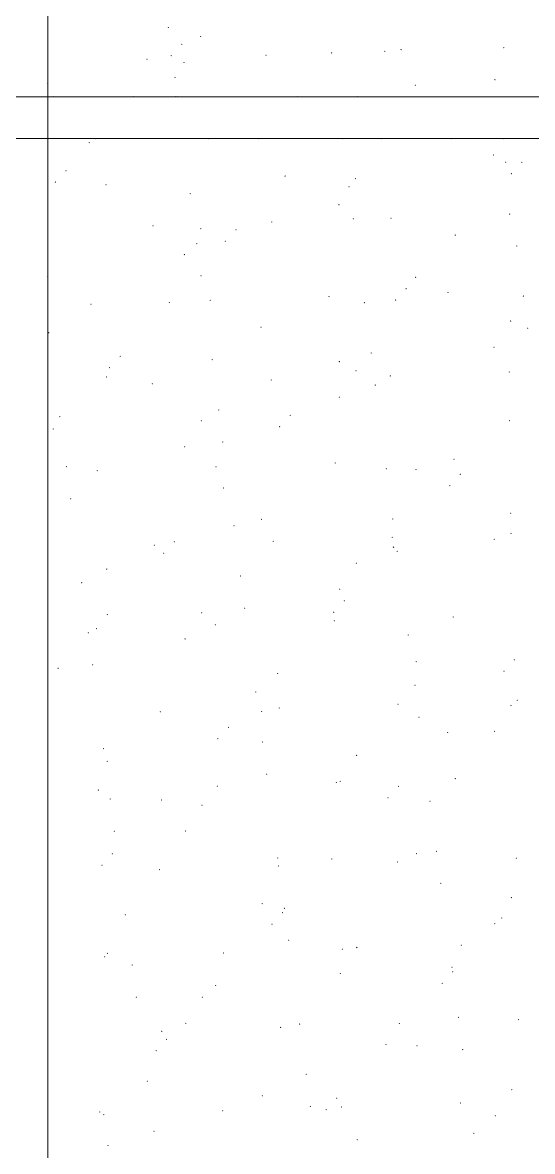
# Model space of a CAD drawing. Header units: millimetres. Extents: x 0 to 414, y 0 to 292.
# Drawn here: x 85.74 to 95.5, y 161.11 to 182.72 of the extents above; entities that cross this region are included whole.
import ezdxf

# ---------------------------------------------------------------- set-up
doc = ezdxf.new("R2010")
doc.units = ezdxf.units.MM

msp = doc.modelspace()

# ---------------------------------------------------------------- hatches: boundary and pattern name
h = msp.add_hatch(color=0)
h.dxf.hatch_style = 2
h.paths.add_polyline_path([(88.526056, 182.616475), (88.513003, 182.629528), (88.526056, 182.642581), (88.539108, 182.629528)])
h = msp.add_hatch(color=0)
h.dxf.hatch_style = 2
h.paths.add_polyline_path([(89.143417, 182.443614), (89.130364, 182.456667), (89.143417, 182.469719), (89.156469, 182.456667)])
h = msp.add_hatch(color=0)
h.dxf.hatch_style = 2
h.paths.add_polyline_path([(88.783583, 182.295447), (88.770531, 182.3085), (88.783583, 182.321553), (88.796636, 182.3085)])
h = msp.add_hatch(color=0)
h.dxf.hatch_style = 2
h.paths.add_polyline_path([(94.950139, 182.231947), (94.937086, 182.245), (94.950139, 182.258053), (94.963192, 182.245)])
h = msp.add_hatch(color=0)
h.dxf.hatch_style = 2
h.paths.add_polyline_path([(88.116833, 182.009697), (88.103781, 182.02275), (88.116833, 182.035803), (88.129886, 182.02275)])
h = msp.add_hatch(color=0)
h.dxf.hatch_style = 2
h.paths.add_polyline_path([(88.5825, 182.076725), (88.569447, 182.089778), (88.5825, 182.102831), (88.595553, 182.089778)])
h = msp.add_hatch(color=0)
h.dxf.hatch_style = 2
h.paths.add_polyline_path([(90.395778, 182.083781), (90.382725, 182.096833), (90.395778, 182.109886), (90.408831, 182.096833)])
h = msp.add_hatch(color=0)
h.dxf.hatch_style = 2
h.paths.add_polyline_path([(91.651667, 182.129642), (91.638614, 182.142694), (91.651667, 182.155747), (91.664719, 182.142694)])
h = msp.add_hatch(color=0)
h.dxf.hatch_style = 2
h.paths.add_polyline_path([(92.671194, 182.157864), (92.658142, 182.170917), (92.671194, 182.183969), (92.684247, 182.170917)])
h = msp.add_hatch(color=0)
h.dxf.hatch_style = 2
h.paths.add_polyline_path([(92.981639, 182.193142), (92.968586, 182.206194), (92.981639, 182.219247), (92.994692, 182.206194)])
h = msp.add_hatch(color=0)
h.dxf.hatch_style = 2
h.paths.add_polyline_path([(88.825917, 181.946197), (88.812864, 181.95925), (88.825917, 181.972303), (88.838969, 181.95925)])
h = msp.add_hatch(color=0)
h.dxf.hatch_style = 2
h.paths.add_polyline_path([(88.653056, 181.656919), (88.640003, 181.669972), (88.653056, 181.683025), (88.666108, 181.669972)])
h = msp.add_hatch(color=0)
h.dxf.hatch_style = 2
h.paths.add_polyline_path([(94.777278, 181.614586), (94.764225, 181.627639), (94.777278, 181.640692), (94.790331, 181.627639)])
h = msp.add_hatch(color=0)
h.dxf.hatch_style = 2
h.paths.add_polyline_path([(86.218889, 181.544031), (86.205836, 181.557083), (86.218889, 181.570136), (86.231942, 181.557083)])
h = msp.add_hatch(color=0)
h.dxf.hatch_style = 2
h.paths.add_polyline_path([(86.218889, 181.544031), (86.205836, 181.557083), (86.218889, 181.570136), (86.231942, 181.557083)])
h = msp.add_hatch(color=0)
h.dxf.hatch_style = 2
h.paths.add_polyline_path([(93.253278, 181.512281), (93.240225, 181.525333), (93.253278, 181.538386), (93.266331, 181.525333)])
h = msp.add_hatch(color=0)
h.dxf.hatch_style = 2
h.paths.add_polyline_path([(86.335306, 181.290031), (86.322253, 181.303083), (86.335306, 181.316136), (86.348358, 181.303083)])
h = msp.add_hatch(color=0)
h.dxf.hatch_style = 2
h.paths.add_polyline_path([(86.335306, 181.290031), (86.322253, 181.303083), (86.335306, 181.316136), (86.348358, 181.303083)])
h = msp.add_hatch(color=0)
h.dxf.hatch_style = 2
h.paths.add_polyline_path([(86.335306, 181.290031), (86.322253, 181.303083), (86.335306, 181.316136), (86.348358, 181.303083)])
h = msp.add_hatch(color=0)
h.dxf.hatch_style = 2
h.paths.add_polyline_path([(87.859306, 181.290031), (87.846253, 181.303083), (87.859306, 181.316136), (87.872358, 181.303083)])
h = msp.add_hatch(color=0)
h.dxf.hatch_style = 2
h.paths.add_polyline_path([(87.859306, 181.290031), (87.846253, 181.303083), (87.859306, 181.316136), (87.872358, 181.303083)])
h = msp.add_hatch(color=0)
h.dxf.hatch_style = 2
h.paths.add_polyline_path([(87.859306, 181.290031), (87.846253, 181.303083), (87.859306, 181.316136), (87.872358, 181.303083)])
h = msp.add_hatch(color=0)
h.dxf.hatch_style = 2
h.paths.add_polyline_path([(88.406111, 181.290031), (88.393058, 181.303083), (88.406111, 181.316136), (88.419164, 181.303083)])
h = msp.add_hatch(color=0)
h.dxf.hatch_style = 2
h.paths.add_polyline_path([(88.406111, 181.290031), (88.393058, 181.303083), (88.406111, 181.316136), (88.419164, 181.303083)])
h = msp.add_hatch(color=0)
h.dxf.hatch_style = 2
h.paths.add_polyline_path([(88.406111, 181.290031), (88.393058, 181.303083), (88.406111, 181.316136), (88.419164, 181.303083)])
h = msp.add_hatch(color=0)
h.dxf.hatch_style = 2
h.paths.add_polyline_path([(88.670694, 181.290031), (88.657642, 181.303083), (88.670694, 181.316136), (88.683747, 181.303083)])
h = msp.add_hatch(color=0)
h.dxf.hatch_style = 2
h.paths.add_polyline_path([(88.670694, 181.290031), (88.657642, 181.303083), (88.670694, 181.316136), (88.683747, 181.303083)])
h = msp.add_hatch(color=0)
h.dxf.hatch_style = 2
h.paths.add_polyline_path([(88.670694, 181.290031), (88.657642, 181.303083), (88.670694, 181.316136), (88.683747, 181.303083)])
h = msp.add_hatch(color=0)
h.dxf.hatch_style = 2
h.paths.add_polyline_path([(88.702444, 181.290031), (88.689392, 181.303083), (88.702444, 181.316136), (88.715497, 181.303083)])
h = msp.add_hatch(color=0)
h.dxf.hatch_style = 2
h.paths.add_polyline_path([(88.702444, 181.290031), (88.689392, 181.303083), (88.702444, 181.316136), (88.715497, 181.303083)])
h = msp.add_hatch(color=0)
h.dxf.hatch_style = 2
h.paths.add_polyline_path([(88.702444, 181.290031), (88.689392, 181.303083), (88.702444, 181.316136), (88.715497, 181.303083)])
h = msp.add_hatch(color=0)
h.dxf.hatch_style = 2
h.paths.add_polyline_path([(90.759139, 181.290031), (90.746086, 181.303083), (90.759139, 181.316136), (90.772192, 181.303083)])
h = msp.add_hatch(color=0)
h.dxf.hatch_style = 2
h.paths.add_polyline_path([(90.759139, 181.290031), (90.746086, 181.303083), (90.759139, 181.316136), (90.772192, 181.303083)])
h = msp.add_hatch(color=0)
h.dxf.hatch_style = 2
h.paths.add_polyline_path([(90.759139, 181.290031), (90.746086, 181.303083), (90.759139, 181.316136), (90.772192, 181.303083)])
h = msp.add_hatch(color=0)
h.dxf.hatch_style = 2
h.paths.add_polyline_path([(91.006083, 181.290031), (90.993031, 181.303083), (91.006083, 181.316136), (91.019136, 181.303083)])
h = msp.add_hatch(color=0)
h.dxf.hatch_style = 2
h.paths.add_polyline_path([(91.006083, 181.290031), (90.993031, 181.303083), (91.006083, 181.316136), (91.019136, 181.303083)])
h = msp.add_hatch(color=0)
h.dxf.hatch_style = 2
h.paths.add_polyline_path([(91.006083, 181.290031), (90.993031, 181.303083), (91.006083, 181.316136), (91.019136, 181.303083)])
h = msp.add_hatch(color=0)
h.dxf.hatch_style = 2
h.paths.add_polyline_path([(91.761028, 181.290031), (91.747975, 181.303083), (91.761028, 181.316136), (91.774081, 181.303083)])
h = msp.add_hatch(color=0)
h.dxf.hatch_style = 2
h.paths.add_polyline_path([(91.761028, 181.290031), (91.747975, 181.303083), (91.761028, 181.316136), (91.774081, 181.303083)])
h = msp.add_hatch(color=0)
h.dxf.hatch_style = 2
h.paths.add_polyline_path([(92.152611, 181.290031), (92.139558, 181.303083), (92.152611, 181.316136), (92.165664, 181.303083)])
h = msp.add_hatch(color=0)
h.dxf.hatch_style = 2
h.paths.add_polyline_path([(92.152611, 181.290031), (92.139558, 181.303083), (92.152611, 181.316136), (92.165664, 181.303083)])
h = msp.add_hatch(color=0)
h.dxf.hatch_style = 2
h.paths.add_polyline_path([(93.108639, 181.290031), (93.095586, 181.303083), (93.108639, 181.316136), (93.121692, 181.303083)])
h = msp.add_hatch(color=0)
h.dxf.hatch_style = 2
h.paths.add_polyline_path([(93.108639, 181.290031), (93.095586, 181.303083), (93.108639, 181.316136), (93.121692, 181.303083)])
h = msp.add_hatch(color=0)
h.dxf.hatch_style = 2
h.paths.add_polyline_path([(93.337944, 181.290031), (93.324892, 181.303083), (93.337944, 181.316136), (93.350997, 181.303083)])
h = msp.add_hatch(color=0)
h.dxf.hatch_style = 2
h.paths.add_polyline_path([(93.337944, 181.290031), (93.324892, 181.303083), (93.337944, 181.316136), (93.350997, 181.303083)])
h = msp.add_hatch(color=0)
h.dxf.hatch_style = 2
h.paths.add_polyline_path([(93.337944, 181.290031), (93.324892, 181.303083), (93.337944, 181.316136), (93.350997, 181.303083)])
h = msp.add_hatch(color=0)
h.dxf.hatch_style = 2
h.paths.add_polyline_path([(94.819611, 181.290031), (94.806558, 181.303083), (94.819611, 181.316136), (94.832664, 181.303083)])
h = msp.add_hatch(color=0)
h.dxf.hatch_style = 2
h.paths.add_polyline_path([(95.461667, 181.290031), (95.448614, 181.303083), (95.461667, 181.316136), (95.474719, 181.303083)])
h = msp.add_hatch(color=0)
h.dxf.hatch_style = 2
h.paths.add_polyline_path([(95.461667, 181.290031), (95.448614, 181.303083), (95.461667, 181.316136), (95.474719, 181.303083)])
h = msp.add_hatch(color=0)
h.dxf.hatch_style = 2
h.paths.add_polyline_path([(87.125528, 180.489225), (87.112475, 180.502278), (87.125528, 180.515331), (87.138581, 180.502278)])
h = msp.add_hatch(color=0)
h.dxf.hatch_style = 2
h.paths.add_polyline_path([(88.808278, 180.489225), (88.795225, 180.502278), (88.808278, 180.515331), (88.821331, 180.502278)])
h = msp.add_hatch(color=0)
h.dxf.hatch_style = 2
h.paths.add_polyline_path([(89.288056, 180.485697), (89.275003, 180.49875), (89.288056, 180.511803), (89.301108, 180.49875)])
h = msp.add_hatch(color=0)
h.dxf.hatch_style = 2
h.paths.add_polyline_path([(90.247611, 180.489225), (90.234558, 180.502278), (90.247611, 180.515331), (90.260664, 180.502278)])
h = msp.add_hatch(color=0)
h.dxf.hatch_style = 2
h.paths.add_polyline_path([(91.619917, 180.489225), (91.606864, 180.502278), (91.619917, 180.515331), (91.632969, 180.502278)])
h = msp.add_hatch(color=0)
h.dxf.hatch_style = 2
h.paths.add_polyline_path([(91.866861, 180.489225), (91.853808, 180.502278), (91.866861, 180.515331), (91.879914, 180.502278)])
h = msp.add_hatch(color=0)
h.dxf.hatch_style = 2
h.paths.add_polyline_path([(91.866861, 180.489225), (91.853808, 180.502278), (91.866861, 180.515331), (91.879914, 180.502278)])
h = msp.add_hatch(color=0)
h.dxf.hatch_style = 2
h.paths.add_polyline_path([(92.600639, 180.489225), (92.587586, 180.502278), (92.600639, 180.515331), (92.613692, 180.502278)])
h = msp.add_hatch(color=0)
h.dxf.hatch_style = 2
h.paths.add_polyline_path([(93.955306, 180.489225), (93.942253, 180.502278), (93.955306, 180.515331), (93.968358, 180.502278)])
h = msp.add_hatch(color=0)
h.dxf.hatch_style = 2
h.paths.add_polyline_path([(94.950139, 180.489225), (94.937086, 180.502278), (94.950139, 180.515331), (94.963192, 180.502278)])
h = msp.add_hatch(color=0)
h.dxf.hatch_style = 2
h.paths.add_polyline_path([(94.950139, 180.489225), (94.937086, 180.502278), (94.950139, 180.515331), (94.963192, 180.502278)])
h = msp.add_hatch(color=0)
h.dxf.hatch_style = 2
h.paths.add_polyline_path([(87.009111, 180.411614), (86.996058, 180.424667), (87.009111, 180.437719), (87.022164, 180.424667)])
h = msp.add_hatch(color=0)
h.dxf.hatch_style = 2
h.paths.add_polyline_path([(94.752583, 180.175253), (94.739531, 180.188306), (94.752583, 180.201358), (94.765636, 180.188306)])
h = msp.add_hatch(color=0)
h.dxf.hatch_style = 2
h.paths.add_polyline_path([(86.564611, 179.871864), (86.551558, 179.884917), (86.564611, 179.897969), (86.577664, 179.884917)])
h = msp.add_hatch(color=0)
h.dxf.hatch_style = 2
h.paths.add_polyline_path([(94.985417, 180.037669), (94.972364, 180.050722), (94.985417, 180.063775), (94.998469, 180.050722)])
h = msp.add_hatch(color=0)
h.dxf.hatch_style = 2
h.paths.add_polyline_path([(95.295861, 180.034142), (95.282808, 180.047194), (95.295861, 180.060247), (95.308914, 180.047194)])
h = msp.add_hatch(color=0)
h.dxf.hatch_style = 2
h.paths.add_polyline_path([(86.363528, 179.656669), (86.350475, 179.669722), (86.363528, 179.682775), (86.376581, 179.669722)])
h = msp.add_hatch(color=0)
h.dxf.hatch_style = 2
h.paths.add_polyline_path([(90.762667, 179.769558), (90.749614, 179.782611), (90.762667, 179.795664), (90.775719, 179.782611)])
h = msp.add_hatch(color=0)
h.dxf.hatch_style = 2
h.paths.add_polyline_path([(92.110278, 179.720169), (92.097225, 179.733222), (92.110278, 179.746275), (92.123331, 179.733222)])
h = msp.add_hatch(color=0)
h.dxf.hatch_style = 2
h.paths.add_polyline_path([(95.094778, 179.815419), (95.081725, 179.828472), (95.094778, 179.841525), (95.107831, 179.828472)])
h = msp.add_hatch(color=0)
h.dxf.hatch_style = 2
h.paths.add_polyline_path([(86.218889, 179.497919), (86.205836, 179.510972), (86.218889, 179.524025), (86.231942, 179.510972)])
h = msp.add_hatch(color=0)
h.dxf.hatch_style = 2
h.paths.add_polyline_path([(86.218889, 179.497919), (86.205836, 179.510972), (86.218889, 179.524025), (86.231942, 179.510972)])
h = msp.add_hatch(color=0)
h.dxf.hatch_style = 2
h.paths.add_polyline_path([(86.218889, 179.497919), (86.205836, 179.510972), (86.218889, 179.524025), (86.231942, 179.510972)])
h = msp.add_hatch(color=0)
h.dxf.hatch_style = 2
h.paths.add_polyline_path([(87.333667, 179.603753), (87.320614, 179.616806), (87.333667, 179.629858), (87.346719, 179.616806)])
h = msp.add_hatch(color=0)
h.dxf.hatch_style = 2
h.paths.add_polyline_path([(88.945861, 179.434419), (88.932808, 179.447472), (88.945861, 179.460525), (88.958914, 179.447472)])
h = msp.add_hatch(color=0)
h.dxf.hatch_style = 2
h.paths.add_polyline_path([(91.986806, 179.564947), (91.973753, 179.578), (91.986806, 179.591053), (91.999858, 179.578)])
h = msp.add_hatch(color=0)
h.dxf.hatch_style = 2
h.paths.add_polyline_path([(91.792778, 179.222753), (91.779725, 179.235806), (91.792778, 179.248858), (91.805831, 179.235806)])
h = msp.add_hatch(color=0)
h.dxf.hatch_style = 2
h.paths.add_polyline_path([(92.787611, 178.965225), (92.774558, 178.978278), (92.787611, 178.991331), (92.800664, 178.978278)])
h = msp.add_hatch(color=0)
h.dxf.hatch_style = 2
h.paths.add_polyline_path([(95.063028, 179.042836), (95.049975, 179.055889), (95.063028, 179.068942), (95.076081, 179.055889)])
h = msp.add_hatch(color=0)
h.dxf.hatch_style = 2
h.paths.add_polyline_path([(88.23325, 178.817058), (88.220197, 178.830111), (88.23325, 178.843164), (88.246303, 178.830111)])
h = msp.add_hatch(color=0)
h.dxf.hatch_style = 2
h.paths.add_polyline_path([(89.150472, 178.764142), (89.137419, 178.777194), (89.150472, 178.790247), (89.163525, 178.777194)])
h = msp.add_hatch(color=0)
h.dxf.hatch_style = 2
h.paths.add_polyline_path([(90.508667, 178.891142), (90.495614, 178.904194), (90.508667, 178.917247), (90.521719, 178.904194)])
h = msp.add_hatch(color=0)
h.dxf.hatch_style = 2
h.paths.add_polyline_path([(92.067944, 178.951114), (92.054892, 178.964167), (92.067944, 178.977219), (92.080997, 178.964167)])
h = msp.add_hatch(color=0)
h.dxf.hatch_style = 2
h.paths.add_polyline_path([(89.82075, 178.742975), (89.807697, 178.756028), (89.82075, 178.769081), (89.833803, 178.756028)])
h = msp.add_hatch(color=0)
h.dxf.hatch_style = 2
h.paths.add_polyline_path([(94.018806, 178.640669), (94.005753, 178.653722), (94.018806, 178.666775), (94.031858, 178.653722)])
h = msp.add_hatch(color=0)
h.dxf.hatch_style = 2
h.paths.add_polyline_path([(86.218889, 178.400781), (86.205836, 178.413833), (86.218889, 178.426886), (86.231942, 178.413833)])
h = msp.add_hatch(color=0)
h.dxf.hatch_style = 2
h.paths.add_polyline_path([(86.218889, 178.400781), (86.205836, 178.413833), (86.218889, 178.426886), (86.231942, 178.413833)])
h = msp.add_hatch(color=0)
h.dxf.hatch_style = 2
h.paths.add_polyline_path([(89.072861, 178.474864), (89.059808, 178.487917), (89.072861, 178.500969), (89.085914, 178.487917)])
h = msp.add_hatch(color=0)
h.dxf.hatch_style = 2
h.paths.add_polyline_path([(89.619667, 178.524253), (89.606614, 178.537306), (89.619667, 178.550358), (89.632719, 178.537306)])
h = msp.add_hatch(color=0)
h.dxf.hatch_style = 2
h.paths.add_polyline_path([(95.197083, 178.432531), (95.184031, 178.445583), (95.197083, 178.458636), (95.210136, 178.445583)])
h = msp.add_hatch(color=0)
h.dxf.hatch_style = 2
h.paths.add_polyline_path([(88.832972, 178.266725), (88.819919, 178.279778), (88.832972, 178.292831), (88.846025, 178.279778)])
h = msp.add_hatch(color=0)
h.dxf.hatch_style = 2
h.paths.add_polyline_path([(86.218889, 177.853975), (86.205836, 177.867028), (86.218889, 177.880081), (86.231942, 177.867028)])
h = msp.add_hatch(color=0)
h.dxf.hatch_style = 2
h.paths.add_polyline_path([(86.218889, 177.853975), (86.205836, 177.867028), (86.218889, 177.880081), (86.231942, 177.867028)])
h = msp.add_hatch(color=0)
h.dxf.hatch_style = 2
h.paths.add_polyline_path([(89.154, 177.861031), (89.140947, 177.874083), (89.154, 177.887136), (89.167053, 177.874083)])
h = msp.add_hatch(color=0)
h.dxf.hatch_style = 2
h.paths.add_polyline_path([(93.260333, 177.832808), (93.247281, 177.845861), (93.260333, 177.858914), (93.273386, 177.845861)])
h = msp.add_hatch(color=0)
h.dxf.hatch_style = 2
h.paths.add_polyline_path([(91.602278, 177.465919), (91.589225, 177.478972), (91.602278, 177.492025), (91.615331, 177.478972)])
h = msp.add_hatch(color=0)
h.dxf.hatch_style = 2
h.paths.add_polyline_path([(93.076889, 177.614086), (93.063836, 177.627139), (93.076889, 177.640192), (93.089942, 177.627139)])
h = msp.add_hatch(color=0)
h.dxf.hatch_style = 2
h.paths.add_polyline_path([(93.881222, 177.543531), (93.868169, 177.556583), (93.881222, 177.569636), (93.894275, 177.556583)])
h = msp.add_hatch(color=0)
h.dxf.hatch_style = 2
h.paths.add_polyline_path([(95.324083, 177.472975), (95.311031, 177.486028), (95.324083, 177.499081), (95.337136, 177.486028)])
h = msp.add_hatch(color=0)
h.dxf.hatch_style = 2
h.paths.add_polyline_path([(87.047917, 177.317753), (87.034864, 177.330806), (87.047917, 177.343858), (87.060969, 177.330806)])
h = msp.add_hatch(color=0)
h.dxf.hatch_style = 2
h.paths.add_polyline_path([(88.543694, 177.349503), (88.530642, 177.362556), (88.543694, 177.375608), (88.556747, 177.362556)])
h = msp.add_hatch(color=0)
h.dxf.hatch_style = 2
h.paths.add_polyline_path([(89.326861, 177.391836), (89.313808, 177.404889), (89.326861, 177.417942), (89.339914, 177.404889)])
h = msp.add_hatch(color=0)
h.dxf.hatch_style = 2
h.paths.add_polyline_path([(92.279611, 177.345975), (92.266558, 177.359028), (92.279611, 177.372081), (92.292664, 177.359028)])
h = msp.add_hatch(color=0)
h.dxf.hatch_style = 2
h.paths.add_polyline_path([(92.875806, 177.395364), (92.862753, 177.408417), (92.875806, 177.421469), (92.888858, 177.408417)])
h = msp.add_hatch(color=0)
h.dxf.hatch_style = 2
h.paths.add_polyline_path([(90.300528, 176.880308), (90.287475, 176.893361), (90.300528, 176.906414), (90.313581, 176.893361)])
h = msp.add_hatch(color=0)
h.dxf.hatch_style = 2
h.paths.add_polyline_path([(95.077139, 176.993197), (95.064086, 177.00625), (95.077139, 177.019303), (95.090192, 177.00625)])
h = msp.add_hatch(color=0)
h.dxf.hatch_style = 2
h.paths.add_polyline_path([(95.405222, 176.859142), (95.392169, 176.872194), (95.405222, 176.885247), (95.418275, 176.872194)])
h = msp.add_hatch(color=0)
h.dxf.hatch_style = 2
h.paths.add_polyline_path([(86.236528, 176.770947), (86.223475, 176.784), (86.236528, 176.797053), (86.249581, 176.784)])
h = msp.add_hatch(color=0)
h.dxf.hatch_style = 2
h.paths.add_polyline_path([(92.406611, 176.382892), (92.393558, 176.395944), (92.406611, 176.408997), (92.419664, 176.395944)])
h = msp.add_hatch(color=0)
h.dxf.hatch_style = 2
h.paths.add_polyline_path([(94.759639, 176.495781), (94.746586, 176.508833), (94.759639, 176.521886), (94.772692, 176.508833)])
h = msp.add_hatch(color=0)
h.dxf.hatch_style = 2
h.paths.add_polyline_path([(87.601778, 176.319392), (87.588725, 176.332444), (87.601778, 176.345497), (87.614831, 176.332444)])
h = msp.add_hatch(color=0)
h.dxf.hatch_style = 2
h.paths.add_polyline_path([(89.365667, 176.255892), (89.352614, 176.268944), (89.365667, 176.281997), (89.378719, 176.268944)])
h = msp.add_hatch(color=0)
h.dxf.hatch_style = 2
h.paths.add_polyline_path([(91.799833, 176.217086), (91.786781, 176.230139), (91.799833, 176.243192), (91.812886, 176.230139)])
h = msp.add_hatch(color=0)
h.dxf.hatch_style = 2
h.paths.add_polyline_path([(87.400694, 176.104197), (87.387642, 176.11725), (87.400694, 176.130303), (87.413747, 176.11725)])
h = msp.add_hatch(color=0)
h.dxf.hatch_style = 2
h.paths.add_polyline_path([(92.117333, 176.040697), (92.104281, 176.05375), (92.117333, 176.066803), (92.130386, 176.05375)])
h = msp.add_hatch(color=0)
h.dxf.hatch_style = 2
h.paths.add_polyline_path([(92.7735, 175.945447), (92.760447, 175.9585), (92.7735, 175.971553), (92.786553, 175.9585)])
h = msp.add_hatch(color=0)
h.dxf.hatch_style = 2
h.paths.add_polyline_path([(95.048917, 176.019531), (95.035864, 176.032583), (95.048917, 176.045636), (95.061969, 176.032583)])
h = msp.add_hatch(color=0)
h.dxf.hatch_style = 2
h.paths.add_polyline_path([(87.340722, 175.924281), (87.327669, 175.937333), (87.340722, 175.950386), (87.353775, 175.937333)])
h = msp.add_hatch(color=0)
h.dxf.hatch_style = 2
h.paths.add_polyline_path([(88.219139, 175.793753), (88.206086, 175.806806), (88.219139, 175.819858), (88.232192, 175.806806)])
h = msp.add_hatch(color=0)
h.dxf.hatch_style = 2
h.paths.add_polyline_path([(90.494556, 175.867836), (90.481503, 175.880889), (90.494556, 175.893942), (90.507608, 175.880889)])
h = msp.add_hatch(color=0)
h.dxf.hatch_style = 2
h.paths.add_polyline_path([(92.48775, 175.769058), (92.474697, 175.782111), (92.48775, 175.795164), (92.500803, 175.782111)])
h = msp.add_hatch(color=0)
h.dxf.hatch_style = 2
h.paths.add_polyline_path([(91.799833, 175.539753), (91.786781, 175.552806), (91.799833, 175.565858), (91.812886, 175.552806)])
h = msp.add_hatch(color=0)
h.dxf.hatch_style = 2
h.paths.add_polyline_path([(86.218889, 175.359836), (86.205836, 175.372889), (86.218889, 175.385942), (86.231942, 175.372889)])
h = msp.add_hatch(color=0)
h.dxf.hatch_style = 2
h.paths.add_polyline_path([(89.492667, 175.292808), (89.479614, 175.305861), (89.492667, 175.318914), (89.505719, 175.305861)])
h = msp.add_hatch(color=0)
h.dxf.hatch_style = 2
h.paths.add_polyline_path([(86.448194, 175.165808), (86.435142, 175.178861), (86.448194, 175.191914), (86.461247, 175.178861)])
h = msp.add_hatch(color=0)
h.dxf.hatch_style = 2
h.paths.add_polyline_path([(89.157528, 175.084669), (89.144475, 175.097722), (89.157528, 175.110775), (89.170581, 175.097722)])
h = msp.add_hatch(color=0)
h.dxf.hatch_style = 2
h.paths.add_polyline_path([(90.857917, 175.190503), (90.844864, 175.203556), (90.857917, 175.216608), (90.870969, 175.203556)])
h = msp.add_hatch(color=0)
h.dxf.hatch_style = 2
h.paths.add_polyline_path([(95.055972, 175.088197), (95.042919, 175.10125), (95.055972, 175.114303), (95.069025, 175.10125)])
h = msp.add_hatch(color=0)
h.dxf.hatch_style = 2
h.paths.add_polyline_path([(86.321194, 174.925919), (86.308142, 174.938972), (86.321194, 174.952025), (86.334247, 174.938972)])
h = msp.add_hatch(color=0)
h.dxf.hatch_style = 2
h.paths.add_polyline_path([(90.656833, 174.971781), (90.643781, 174.984833), (90.656833, 174.997886), (90.669886, 174.984833)])
h = msp.add_hatch(color=0)
h.dxf.hatch_style = 2
h.paths.add_polyline_path([(86.218889, 174.813031), (86.205836, 174.826083), (86.218889, 174.839136), (86.231942, 174.826083)])
h = msp.add_hatch(color=0)
h.dxf.hatch_style = 2
h.paths.add_polyline_path([(86.218889, 174.813031), (86.205836, 174.826083), (86.218889, 174.839136), (86.231942, 174.826083)])
h = msp.add_hatch(color=0)
h.dxf.hatch_style = 2
h.paths.add_polyline_path([(89.570278, 174.678975), (89.557225, 174.692028), (89.570278, 174.705081), (89.583331, 174.692028)])
h = msp.add_hatch(color=0)
h.dxf.hatch_style = 2
h.paths.add_polyline_path([(88.840028, 174.587253), (88.826975, 174.600306), (88.840028, 174.613358), (88.853081, 174.600306)])
h = msp.add_hatch(color=0)
h.dxf.hatch_style = 2
h.paths.add_polyline_path([(91.718694, 174.276808), (91.705642, 174.289861), (91.718694, 174.302914), (91.731747, 174.289861)])
h = msp.add_hatch(color=0)
h.dxf.hatch_style = 2
h.paths.add_polyline_path([(93.994111, 174.350892), (93.981058, 174.363944), (93.994111, 174.376997), (94.007164, 174.363944)])
h = msp.add_hatch(color=0)
h.dxf.hatch_style = 2
h.paths.add_polyline_path([(86.218889, 174.163919), (86.205836, 174.176972), (86.218889, 174.190025), (86.231942, 174.176972)])
h = msp.add_hatch(color=0)
h.dxf.hatch_style = 2
h.paths.add_polyline_path([(86.218889, 174.163919), (86.205836, 174.176972), (86.218889, 174.190025), (86.231942, 174.176972)])
h = msp.add_hatch(color=0)
h.dxf.hatch_style = 2
h.paths.add_polyline_path([(86.575194, 174.206253), (86.562142, 174.219306), (86.575194, 174.232358), (86.588247, 174.219306)])
h = msp.add_hatch(color=0)
h.dxf.hatch_style = 2
h.paths.add_polyline_path([(87.164333, 174.128642), (87.151281, 174.141694), (87.164333, 174.154747), (87.177386, 174.141694)])
h = msp.add_hatch(color=0)
h.dxf.hatch_style = 2
h.paths.add_polyline_path([(89.43975, 174.202725), (89.426697, 174.215778), (89.43975, 174.228831), (89.452803, 174.215778)])
h = msp.add_hatch(color=0)
h.dxf.hatch_style = 2
h.paths.add_polyline_path([(92.699417, 174.163919), (92.686364, 174.176972), (92.699417, 174.190025), (92.712469, 174.176972)])
h = msp.add_hatch(color=0)
h.dxf.hatch_style = 2
h.paths.add_polyline_path([(93.267389, 174.153336), (93.254336, 174.166389), (93.267389, 174.179442), (93.280442, 174.166389)])
h = msp.add_hatch(color=0)
h.dxf.hatch_style = 2
h.paths.add_polyline_path([(94.114056, 174.061614), (94.101003, 174.074667), (94.114056, 174.087719), (94.127108, 174.074667)])
h = msp.add_hatch(color=0)
h.dxf.hatch_style = 2
h.paths.add_polyline_path([(89.580861, 173.797031), (89.567808, 173.810083), (89.580861, 173.823136), (89.593914, 173.810083)])
h = msp.add_hatch(color=0)
h.dxf.hatch_style = 2
h.paths.add_polyline_path([(93.912972, 173.842892), (93.899919, 173.855944), (93.912972, 173.868997), (93.926025, 173.855944)])
h = msp.add_hatch(color=0)
h.dxf.hatch_style = 2
h.paths.add_polyline_path([(86.656333, 173.588892), (86.643281, 173.601944), (86.656333, 173.614997), (86.669386, 173.601944)])
h = msp.add_hatch(color=0)
h.dxf.hatch_style = 2
h.paths.add_polyline_path([(90.307583, 173.197308), (90.294531, 173.210361), (90.307583, 173.223414), (90.320636, 173.210361)])
h = msp.add_hatch(color=0)
h.dxf.hatch_style = 2
h.paths.add_polyline_path([(92.826417, 173.204364), (92.813364, 173.217417), (92.826417, 173.230469), (92.839469, 173.217417)])
h = msp.add_hatch(color=0)
h.dxf.hatch_style = 2
h.paths.add_polyline_path([(95.080667, 173.313725), (95.067614, 173.326778), (95.080667, 173.339831), (95.093719, 173.326778)])
h = msp.add_hatch(color=0)
h.dxf.hatch_style = 2
h.paths.add_polyline_path([(89.781944, 173.073836), (89.768892, 173.086889), (89.781944, 173.099942), (89.794997, 173.086889)])
h = msp.add_hatch(color=0)
h.dxf.hatch_style = 2
h.paths.add_polyline_path([(95.087722, 172.925669), (95.074669, 172.938722), (95.087722, 172.951775), (95.100775, 172.938722)])
h = msp.add_hatch(color=0)
h.dxf.hatch_style = 2
h.paths.add_polyline_path([(88.257944, 172.703419), (88.244892, 172.716472), (88.257944, 172.729525), (88.270997, 172.716472)])
h = msp.add_hatch(color=0)
h.dxf.hatch_style = 2
h.paths.add_polyline_path([(88.638944, 172.766919), (88.625892, 172.779972), (88.638944, 172.793025), (88.651997, 172.779972)])
h = msp.add_hatch(color=0)
h.dxf.hatch_style = 2
h.paths.add_polyline_path([(90.533361, 172.777503), (90.520308, 172.790556), (90.533361, 172.803608), (90.546414, 172.790556)])
h = msp.add_hatch(color=0)
h.dxf.hatch_style = 2
h.paths.add_polyline_path([(92.812306, 172.851586), (92.799253, 172.864639), (92.812306, 172.877692), (92.825358, 172.864639)])
h = msp.add_hatch(color=0)
h.dxf.hatch_style = 2
h.paths.add_polyline_path([(94.763167, 172.816308), (94.750114, 172.829361), (94.763167, 172.842414), (94.776219, 172.829361)])
h = msp.add_hatch(color=0)
h.dxf.hatch_style = 2
h.paths.add_polyline_path([(88.437861, 172.551725), (88.424808, 172.564778), (88.437861, 172.577831), (88.450914, 172.564778)])
h = msp.add_hatch(color=0)
h.dxf.hatch_style = 2
h.paths.add_polyline_path([(92.837, 172.664614), (92.823947, 172.677667), (92.837, 172.690719), (92.850053, 172.677667)])
h = msp.add_hatch(color=0)
h.dxf.hatch_style = 2
h.paths.add_polyline_path([(92.907556, 172.587003), (92.894503, 172.600056), (92.907556, 172.613108), (92.920608, 172.600056)])
h = msp.add_hatch(color=0)
h.dxf.hatch_style = 2
h.paths.add_polyline_path([(92.124389, 172.357697), (92.111336, 172.37075), (92.124389, 172.383803), (92.137442, 172.37075)])
h = msp.add_hatch(color=0)
h.dxf.hatch_style = 2
h.paths.add_polyline_path([(87.347778, 172.244808), (87.334725, 172.257861), (87.347778, 172.270914), (87.360831, 172.257861)])
h = msp.add_hatch(color=0)
h.dxf.hatch_style = 2
h.paths.add_polyline_path([(89.908944, 172.114281), (89.895892, 172.127333), (89.908944, 172.140386), (89.921997, 172.127333)])
h = msp.add_hatch(color=0)
h.dxf.hatch_style = 2
h.paths.add_polyline_path([(86.868, 171.983753), (86.854947, 171.996806), (86.868, 172.009858), (86.881053, 171.996806)])
h = msp.add_hatch(color=0)
h.dxf.hatch_style = 2
h.paths.add_polyline_path([(91.806889, 171.860281), (91.793836, 171.873333), (91.806889, 171.886386), (91.819942, 171.873333)])
h = msp.add_hatch(color=0)
h.dxf.hatch_style = 2
h.paths.add_polyline_path([(91.895083, 171.638031), (91.882031, 171.651083), (91.895083, 171.664136), (91.908136, 171.651083)])
h = msp.add_hatch(color=0)
h.dxf.hatch_style = 2
h.paths.add_polyline_path([(89.164583, 171.405197), (89.151531, 171.41825), (89.164583, 171.431303), (89.177636, 171.41825)])
h = msp.add_hatch(color=0)
h.dxf.hatch_style = 2
h.paths.add_polyline_path([(89.990083, 171.496919), (89.977031, 171.509972), (89.990083, 171.523025), (90.003136, 171.509972)])
h = msp.add_hatch(color=0)
h.dxf.hatch_style = 2
h.paths.add_polyline_path([(91.694, 171.419308), (91.680947, 171.432361), (91.694, 171.445414), (91.707053, 171.432361)])
h = msp.add_hatch(color=0)
h.dxf.hatch_style = 2
h.paths.add_polyline_path([(87.358361, 171.373447), (87.345308, 171.3865), (87.358361, 171.399553), (87.371414, 171.3865)])
h = msp.add_hatch(color=0)
h.dxf.hatch_style = 2
h.paths.add_polyline_path([(91.704583, 171.253503), (91.691531, 171.266556), (91.704583, 171.279608), (91.717636, 171.266556)])
h = msp.add_hatch(color=0)
h.dxf.hatch_style = 2
h.paths.add_polyline_path([(93.98, 171.327586), (93.966947, 171.340639), (93.98, 171.353692), (93.993053, 171.340639)])
h = msp.add_hatch(color=0)
h.dxf.hatch_style = 2
h.paths.add_polyline_path([(86.995, 171.024197), (86.981947, 171.03725), (86.995, 171.050303), (87.008053, 171.03725)])
h = msp.add_hatch(color=0)
h.dxf.hatch_style = 2
h.paths.add_polyline_path([(87.150222, 171.105336), (87.137169, 171.118389), (87.150222, 171.131442), (87.163275, 171.118389)])
h = msp.add_hatch(color=0)
h.dxf.hatch_style = 2
h.paths.add_polyline_path([(89.425639, 171.179419), (89.412586, 171.192472), (89.425639, 171.205525), (89.438692, 171.192472)])
h = msp.add_hatch(color=0)
h.dxf.hatch_style = 2
h.paths.add_polyline_path([(93.119222, 170.981864), (93.106169, 170.994917), (93.119222, 171.007969), (93.132275, 170.994917)])
h = msp.add_hatch(color=0)
h.dxf.hatch_style = 2
h.paths.add_polyline_path([(88.847083, 170.907781), (88.834031, 170.920833), (88.847083, 170.933886), (88.860136, 170.920833)])
h = msp.add_hatch(color=0)
h.dxf.hatch_style = 2
h.paths.add_polyline_path([(86.218889, 170.473864), (86.205836, 170.486917), (86.218889, 170.499969), (86.231942, 170.486917)])
h = msp.add_hatch(color=0)
h.dxf.hatch_style = 2
h.paths.add_polyline_path([(86.218889, 170.473864), (86.205836, 170.486917), (86.218889, 170.499969), (86.231942, 170.486917)])
h = msp.add_hatch(color=0)
h.dxf.hatch_style = 2
h.paths.add_polyline_path([(86.416444, 170.346864), (86.403392, 170.359917), (86.416444, 170.372969), (86.429497, 170.359917)])
h = msp.add_hatch(color=0)
h.dxf.hatch_style = 2
h.paths.add_polyline_path([(87.076139, 170.410364), (87.063086, 170.423417), (87.076139, 170.436469), (87.089192, 170.423417)])
h = msp.add_hatch(color=0)
h.dxf.hatch_style = 2
h.paths.add_polyline_path([(93.270917, 170.473864), (93.257864, 170.486917), (93.270917, 170.499969), (93.283969, 170.486917)])
h = msp.add_hatch(color=0)
h.dxf.hatch_style = 2
h.paths.add_polyline_path([(95.151222, 170.509142), (95.138169, 170.522194), (95.151222, 170.535247), (95.164275, 170.522194)])
h = msp.add_hatch(color=0)
h.dxf.hatch_style = 2
h.paths.add_polyline_path([(86.218889, 170.128142), (86.205836, 170.141194), (86.218889, 170.154247), (86.231942, 170.141194)])
h = msp.add_hatch(color=0)
h.dxf.hatch_style = 2
h.paths.add_polyline_path([(90.618028, 170.244558), (90.604975, 170.257611), (90.618028, 170.270664), (90.631081, 170.257611)])
h = msp.add_hatch(color=0)
h.dxf.hatch_style = 2
h.paths.add_polyline_path([(94.950139, 170.290419), (94.937086, 170.303472), (94.950139, 170.316525), (94.963192, 170.303472)])
h = msp.add_hatch(color=0)
h.dxf.hatch_style = 2
h.paths.add_polyline_path([(90.20175, 169.891781), (90.188697, 169.904833), (90.20175, 169.917886), (90.214803, 169.904833)])
h = msp.add_hatch(color=0)
h.dxf.hatch_style = 2
h.paths.add_polyline_path([(93.246222, 170.022308), (93.233169, 170.035361), (93.246222, 170.048414), (93.259275, 170.035361)])
h = msp.add_hatch(color=0)
h.dxf.hatch_style = 2
h.paths.add_polyline_path([(95.204139, 169.733031), (95.191086, 169.746083), (95.204139, 169.759136), (95.217192, 169.746083)])
h = msp.add_hatch(color=0)
h.dxf.hatch_style = 2
h.paths.add_polyline_path([(88.374361, 169.510781), (88.361308, 169.523833), (88.374361, 169.536886), (88.387414, 169.523833)])
h = msp.add_hatch(color=0)
h.dxf.hatch_style = 2
h.paths.add_polyline_path([(90.314639, 169.517836), (90.301586, 169.530889), (90.314639, 169.543942), (90.327692, 169.530889)])
h = msp.add_hatch(color=0)
h.dxf.hatch_style = 2
h.paths.add_polyline_path([(90.649778, 169.584864), (90.636725, 169.597917), (90.649778, 169.610969), (90.662831, 169.597917)])
h = msp.add_hatch(color=0)
h.dxf.hatch_style = 2
h.paths.add_polyline_path([(92.925194, 169.658947), (92.912142, 169.672), (92.925194, 169.685053), (92.938247, 169.672)])
h = msp.add_hatch(color=0)
h.dxf.hatch_style = 2
h.paths.add_polyline_path([(95.087722, 169.634253), (95.074669, 169.647306), (95.087722, 169.660358), (95.100775, 169.647306)])
h = msp.add_hatch(color=0)
h.dxf.hatch_style = 2
h.paths.add_polyline_path([(86.218889, 169.274419), (86.205836, 169.287472), (86.218889, 169.300525), (86.231942, 169.287472)])
h = msp.add_hatch(color=0)
h.dxf.hatch_style = 2
h.paths.add_polyline_path([(86.218889, 169.274419), (86.205836, 169.287472), (86.218889, 169.300525), (86.231942, 169.287472)])
h = msp.add_hatch(color=0)
h.dxf.hatch_style = 2
h.paths.add_polyline_path([(93.323833, 169.408475), (93.310781, 169.421528), (93.323833, 169.434581), (93.336886, 169.421528)])
h = msp.add_hatch(color=0)
h.dxf.hatch_style = 2
h.paths.add_polyline_path([(89.676111, 169.214447), (89.663058, 169.2275), (89.676111, 169.240553), (89.689164, 169.2275)])
h = msp.add_hatch(color=0)
h.dxf.hatch_style = 2
h.paths.add_polyline_path([(93.874167, 169.115669), (93.861114, 169.128722), (93.874167, 169.141775), (93.887219, 169.128722)])
h = msp.add_hatch(color=0)
h.dxf.hatch_style = 2
h.paths.add_polyline_path([(94.770222, 169.136836), (94.757169, 169.149889), (94.770222, 169.162942), (94.783275, 169.149889)])
h = msp.add_hatch(color=0)
h.dxf.hatch_style = 2
h.paths.add_polyline_path([(87.284278, 168.805225), (87.271225, 168.818278), (87.284278, 168.831331), (87.297331, 168.818278)])
h = msp.add_hatch(color=0)
h.dxf.hatch_style = 2
h.paths.add_polyline_path([(89.475028, 168.999253), (89.461975, 169.012306), (89.475028, 169.025358), (89.488081, 169.012306)])
h = msp.add_hatch(color=0)
h.dxf.hatch_style = 2
h.paths.add_polyline_path([(90.32875, 168.932225), (90.315697, 168.945278), (90.32875, 168.958331), (90.341803, 168.945278)])
h = msp.add_hatch(color=0)
h.dxf.hatch_style = 2
h.paths.add_polyline_path([(92.131444, 168.678225), (92.118392, 168.691278), (92.131444, 168.704331), (92.144497, 168.691278)])
h = msp.add_hatch(color=0)
h.dxf.hatch_style = 2
h.paths.add_polyline_path([(87.354833, 168.565336), (87.341781, 168.578389), (87.354833, 168.591442), (87.367886, 168.578389)])
h = msp.add_hatch(color=0)
h.dxf.hatch_style = 2
h.paths.add_polyline_path([(90.409889, 168.318392), (90.396836, 168.331444), (90.409889, 168.344497), (90.422942, 168.331444)])
h = msp.add_hatch(color=0)
h.dxf.hatch_style = 2
h.paths.add_polyline_path([(91.743389, 168.159642), (91.730336, 168.172694), (91.743389, 168.185747), (91.756442, 168.172694)])
h = msp.add_hatch(color=0)
h.dxf.hatch_style = 2
h.paths.add_polyline_path([(91.813944, 168.180808), (91.800892, 168.193861), (91.813944, 168.206914), (91.826997, 168.193861)])
h = msp.add_hatch(color=0)
h.dxf.hatch_style = 2
h.paths.add_polyline_path([(94.018806, 168.233725), (94.005753, 168.246778), (94.018806, 168.259831), (94.031858, 168.246778)])
h = msp.add_hatch(color=0)
h.dxf.hatch_style = 2
h.paths.add_polyline_path([(87.189028, 168.011475), (87.175975, 168.024528), (87.189028, 168.037581), (87.202081, 168.024528)])
h = msp.add_hatch(color=0)
h.dxf.hatch_style = 2
h.paths.add_polyline_path([(89.464444, 168.085558), (89.451392, 168.098611), (89.464444, 168.111664), (89.477497, 168.098611)])
h = msp.add_hatch(color=0)
h.dxf.hatch_style = 2
h.paths.add_polyline_path([(92.93225, 168.085558), (92.919197, 168.098611), (92.93225, 168.111664), (92.945303, 168.098611)])
h = msp.add_hatch(color=0)
h.dxf.hatch_style = 2
h.paths.add_polyline_path([(87.411278, 167.842142), (87.398225, 167.855194), (87.411278, 167.868247), (87.424331, 167.855194)])
h = msp.add_hatch(color=0)
h.dxf.hatch_style = 2
h.paths.add_polyline_path([(88.395528, 167.820975), (88.382475, 167.834028), (88.395528, 167.847081), (88.408581, 167.834028)])
h = msp.add_hatch(color=0)
h.dxf.hatch_style = 2
h.paths.add_polyline_path([(89.171639, 167.725725), (89.158586, 167.738778), (89.171639, 167.751831), (89.184692, 167.738778)])
h = msp.add_hatch(color=0)
h.dxf.hatch_style = 2
h.paths.add_polyline_path([(92.731167, 167.866836), (92.718114, 167.879889), (92.731167, 167.892942), (92.744219, 167.879889)])
h = msp.add_hatch(color=0)
h.dxf.hatch_style = 2
h.paths.add_polyline_path([(93.5355, 167.803336), (93.522447, 167.816389), (93.5355, 167.829442), (93.548553, 167.816389)])
h = msp.add_hatch(color=0)
h.dxf.hatch_style = 2
h.paths.add_polyline_path([(87.492417, 167.228308), (87.479364, 167.241361), (87.492417, 167.254414), (87.505469, 167.241361)])
h = msp.add_hatch(color=0)
h.dxf.hatch_style = 2
h.paths.add_polyline_path([(88.854139, 167.228308), (88.841086, 167.241361), (88.854139, 167.254414), (88.867192, 167.241361)])
h = msp.add_hatch(color=0)
h.dxf.hatch_style = 2
h.paths.add_polyline_path([(86.218889, 166.783808), (86.205836, 166.796861), (86.218889, 166.809914), (86.231942, 166.796861)])
h = msp.add_hatch(color=0)
h.dxf.hatch_style = 2
h.paths.add_polyline_path([(86.218889, 166.783808), (86.205836, 166.796861), (86.218889, 166.809914), (86.231942, 166.796861)])
h = msp.add_hatch(color=0)
h.dxf.hatch_style = 2
h.paths.add_polyline_path([(87.453611, 166.794392), (87.440558, 166.807444), (87.453611, 166.820497), (87.466664, 166.807444)])
h = msp.add_hatch(color=0)
h.dxf.hatch_style = 2
h.paths.add_polyline_path([(90.621556, 166.713253), (90.608503, 166.726306), (90.621556, 166.739358), (90.634608, 166.726306)])
h = msp.add_hatch(color=0)
h.dxf.hatch_style = 2
h.paths.add_polyline_path([(91.655194, 166.692086), (91.642142, 166.705139), (91.655194, 166.718192), (91.668247, 166.705139)])
h = msp.add_hatch(color=0)
h.dxf.hatch_style = 2
h.paths.add_polyline_path([(93.277972, 166.794392), (93.264919, 166.807444), (93.277972, 166.820497), (93.291025, 166.807444)])
h = msp.add_hatch(color=0)
h.dxf.hatch_style = 2
h.paths.add_polyline_path([(93.6625, 166.840253), (93.649447, 166.853306), (93.6625, 166.866358), (93.675553, 166.853306)])
h = msp.add_hatch(color=0)
h.dxf.hatch_style = 2
h.paths.add_polyline_path([(95.190028, 166.709725), (95.176975, 166.722778), (95.190028, 166.735831), (95.203081, 166.722778)])
h = msp.add_hatch(color=0)
h.dxf.hatch_style = 2
h.paths.add_polyline_path([(87.256056, 166.575669), (87.243003, 166.588722), (87.256056, 166.601775), (87.269108, 166.588722)])
h = msp.add_hatch(color=0)
h.dxf.hatch_style = 2
h.paths.add_polyline_path([(88.356722, 166.487475), (88.343669, 166.500528), (88.356722, 166.513581), (88.369775, 166.500528)])
h = msp.add_hatch(color=0)
h.dxf.hatch_style = 2
h.paths.add_polyline_path([(90.635667, 166.561558), (90.622614, 166.574611), (90.635667, 166.587664), (90.648719, 166.574611)])
h = msp.add_hatch(color=0)
h.dxf.hatch_style = 2
h.paths.add_polyline_path([(92.911083, 166.635642), (92.898031, 166.648694), (92.911083, 166.661747), (92.924136, 166.648694)])
h = msp.add_hatch(color=0)
h.dxf.hatch_style = 2
h.paths.add_polyline_path([(86.218889, 166.233475), (86.205836, 166.246528), (86.218889, 166.259581), (86.231942, 166.246528)])
h = msp.add_hatch(color=0)
h.dxf.hatch_style = 2
h.paths.add_polyline_path([(93.743639, 166.226419), (93.730586, 166.239472), (93.743639, 166.252525), (93.756692, 166.239472)])
h = msp.add_hatch(color=0)
h.dxf.hatch_style = 2
h.paths.add_polyline_path([(90.321694, 165.838364), (90.308642, 165.851417), (90.321694, 165.864469), (90.334747, 165.851417)])
h = msp.add_hatch(color=0)
h.dxf.hatch_style = 2
h.paths.add_polyline_path([(95.094778, 165.954781), (95.081725, 165.967833), (95.094778, 165.980886), (95.107831, 165.967833)])
h = msp.add_hatch(color=0)
h.dxf.hatch_style = 2
h.paths.add_polyline_path([(87.704083, 165.623169), (87.691031, 165.636222), (87.704083, 165.649275), (87.717136, 165.636222)])
h = msp.add_hatch(color=0)
h.dxf.hatch_style = 2
h.paths.add_polyline_path([(90.713278, 165.665503), (90.700225, 165.678556), (90.713278, 165.691608), (90.726331, 165.678556)])
h = msp.add_hatch(color=0)
h.dxf.hatch_style = 2
h.paths.add_polyline_path([(90.748556, 165.750169), (90.735503, 165.763222), (90.748556, 165.776275), (90.761608, 165.763222)])
h = msp.add_hatch(color=0)
h.dxf.hatch_style = 2
h.paths.add_polyline_path([(94.911333, 165.563197), (94.898281, 165.57625), (94.911333, 165.589303), (94.924386, 165.57625)])
h = msp.add_hatch(color=0)
h.dxf.hatch_style = 2
h.paths.add_polyline_path([(86.218889, 165.446781), (86.205836, 165.459833), (86.218889, 165.472886), (86.231942, 165.459833)])
h = msp.add_hatch(color=0)
h.dxf.hatch_style = 2
h.paths.add_polyline_path([(86.218889, 165.446781), (86.205836, 165.459833), (86.218889, 165.472886), (86.231942, 165.459833)])
h = msp.add_hatch(color=0)
h.dxf.hatch_style = 2
h.paths.add_polyline_path([(86.218889, 165.446781), (86.205836, 165.459833), (86.218889, 165.472886), (86.231942, 165.459833)])
h = msp.add_hatch(color=0)
h.dxf.hatch_style = 2
h.paths.add_polyline_path([(90.512194, 165.446781), (90.499142, 165.459833), (90.512194, 165.472886), (90.525247, 165.459833)])
h = msp.add_hatch(color=0)
h.dxf.hatch_style = 2
h.paths.add_polyline_path([(94.777278, 165.453836), (94.764225, 165.466889), (94.777278, 165.479942), (94.790331, 165.466889)])
h = msp.add_hatch(color=0)
h.dxf.hatch_style = 2
h.paths.add_polyline_path([(90.829694, 165.136336), (90.816642, 165.149389), (90.829694, 165.162442), (90.842747, 165.149389)])
h = msp.add_hatch(color=0)
h.dxf.hatch_style = 2
h.paths.add_polyline_path([(91.859806, 164.967003), (91.846753, 164.980056), (91.859806, 164.993108), (91.872858, 164.980056)])
h = msp.add_hatch(color=0)
h.dxf.hatch_style = 2
h.paths.add_polyline_path([(92.134972, 164.998753), (92.121919, 165.011806), (92.134972, 165.024858), (92.148025, 165.011806)])
h = msp.add_hatch(color=0)
h.dxf.hatch_style = 2
h.paths.add_polyline_path([(94.135222, 165.041086), (94.122169, 165.054139), (94.135222, 165.067192), (94.148275, 165.054139)])
h = msp.add_hatch(color=0)
h.dxf.hatch_style = 2
h.paths.add_polyline_path([(87.305444, 164.818836), (87.292392, 164.831889), (87.305444, 164.844942), (87.318497, 164.831889)])
h = msp.add_hatch(color=0)
h.dxf.hatch_style = 2
h.paths.add_polyline_path([(87.361889, 164.885864), (87.348836, 164.898917), (87.361889, 164.911969), (87.374942, 164.898917)])
h = msp.add_hatch(color=0)
h.dxf.hatch_style = 2
h.paths.add_polyline_path([(89.580861, 164.892919), (89.567808, 164.905972), (89.580861, 164.919025), (89.593914, 164.905972)])
h = msp.add_hatch(color=0)
h.dxf.hatch_style = 2
h.paths.add_polyline_path([(87.831083, 164.663614), (87.818031, 164.676667), (87.831083, 164.689719), (87.844136, 164.676667)])
h = msp.add_hatch(color=0)
h.dxf.hatch_style = 2
h.paths.add_polyline_path([(91.817472, 164.501336), (91.804419, 164.514389), (91.817472, 164.527442), (91.830525, 164.514389)])
h = msp.add_hatch(color=0)
h.dxf.hatch_style = 2
h.paths.add_polyline_path([(93.955306, 164.621281), (93.942253, 164.634333), (93.955306, 164.647386), (93.968358, 164.634333)])
h = msp.add_hatch(color=0)
h.dxf.hatch_style = 2
h.paths.add_polyline_path([(93.969417, 164.533086), (93.956364, 164.546139), (93.969417, 164.559192), (93.982469, 164.546139)])
h = msp.add_hatch(color=0)
h.dxf.hatch_style = 2
h.paths.add_polyline_path([(89.432694, 164.268503), (89.419642, 164.281556), (89.432694, 164.294608), (89.445747, 164.281556)])
h = msp.add_hatch(color=0)
h.dxf.hatch_style = 2
h.paths.add_polyline_path([(93.768333, 164.314364), (93.755281, 164.327417), (93.768333, 164.340469), (93.781386, 164.327417)])
h = msp.add_hatch(color=0)
h.dxf.hatch_style = 2
h.paths.add_polyline_path([(87.912222, 164.046253), (87.899169, 164.059306), (87.912222, 164.072358), (87.925275, 164.059306)])
h = msp.add_hatch(color=0)
h.dxf.hatch_style = 2
h.paths.add_polyline_path([(89.178694, 164.046253), (89.165642, 164.059306), (89.178694, 164.072358), (89.191747, 164.059306)])
h = msp.add_hatch(color=0)
h.dxf.hatch_style = 2
h.paths.add_polyline_path([(94.082306, 163.661725), (94.069253, 163.674778), (94.082306, 163.687831), (94.095358, 163.674778)])
h = msp.add_hatch(color=0)
h.dxf.hatch_style = 2
h.paths.add_polyline_path([(95.228833, 163.615864), (95.215781, 163.628917), (95.228833, 163.641969), (95.241886, 163.628917)])
h = msp.add_hatch(color=0)
h.dxf.hatch_style = 2
h.paths.add_polyline_path([(88.861194, 163.545308), (88.848142, 163.558361), (88.861194, 163.571414), (88.874247, 163.558361)])
h = msp.add_hatch(color=0)
h.dxf.hatch_style = 2
h.paths.add_polyline_path([(90.674472, 163.467697), (90.661419, 163.48075), (90.674472, 163.493803), (90.687525, 163.48075)])
h = msp.add_hatch(color=0)
h.dxf.hatch_style = 2
h.paths.add_polyline_path([(91.037833, 163.531197), (91.024781, 163.54425), (91.037833, 163.557303), (91.050886, 163.54425)])
h = msp.add_hatch(color=0)
h.dxf.hatch_style = 2
h.paths.add_polyline_path([(92.949889, 163.541781), (92.936836, 163.554833), (92.949889, 163.567886), (92.962942, 163.554833)])
h = msp.add_hatch(color=0)
h.dxf.hatch_style = 2
h.paths.add_polyline_path([(88.399056, 163.393614), (88.386003, 163.406667), (88.399056, 163.419719), (88.412108, 163.406667)])
h = msp.add_hatch(color=0)
h.dxf.hatch_style = 2
h.paths.add_polyline_path([(88.490778, 163.241919), (88.477725, 163.254972), (88.490778, 163.268025), (88.503831, 163.254972)])
h = msp.add_hatch(color=0)
h.dxf.hatch_style = 2
h.paths.add_polyline_path([(86.218889, 163.093753), (86.205836, 163.106806), (86.218889, 163.119858), (86.231942, 163.106806)])
h = msp.add_hatch(color=0)
h.dxf.hatch_style = 2
h.paths.add_polyline_path([(86.218889, 163.093753), (86.205836, 163.106806), (86.218889, 163.119858), (86.231942, 163.106806)])
h = msp.add_hatch(color=0)
h.dxf.hatch_style = 2
h.paths.add_polyline_path([(88.293222, 163.023197), (88.280169, 163.03625), (88.293222, 163.049303), (88.306275, 163.03625)])
h = msp.add_hatch(color=0)
h.dxf.hatch_style = 2
h.paths.add_polyline_path([(92.692361, 163.139614), (92.679308, 163.152667), (92.692361, 163.165719), (92.705414, 163.152667)])
h = msp.add_hatch(color=0)
h.dxf.hatch_style = 2
h.paths.add_polyline_path([(93.285028, 163.114919), (93.271975, 163.127972), (93.285028, 163.141025), (93.298081, 163.127972)])
h = msp.add_hatch(color=0)
h.dxf.hatch_style = 2
h.paths.add_polyline_path([(94.163444, 163.044364), (94.150392, 163.057417), (94.163444, 163.070469), (94.176497, 163.057417)])
h = msp.add_hatch(color=0)
h.dxf.hatch_style = 2
h.paths.add_polyline_path([(91.164833, 162.571642), (91.151781, 162.584694), (91.164833, 162.597747), (91.177886, 162.584694)])
h = msp.add_hatch(color=0)
h.dxf.hatch_style = 2
h.paths.add_polyline_path([(88.123889, 162.441114), (88.110836, 162.454167), (88.123889, 162.467219), (88.136942, 162.454167)])
h = msp.add_hatch(color=0)
h.dxf.hatch_style = 2
h.paths.add_polyline_path([(90.325222, 162.158892), (90.312169, 162.171944), (90.325222, 162.184997), (90.338275, 162.171944)])
h = msp.add_hatch(color=0)
h.dxf.hatch_style = 2
h.paths.add_polyline_path([(91.750444, 162.113031), (91.737392, 162.126083), (91.750444, 162.139136), (91.763497, 162.126083)])
h = msp.add_hatch(color=0)
h.dxf.hatch_style = 2
h.paths.add_polyline_path([(95.101833, 162.275308), (95.088781, 162.288361), (95.101833, 162.301414), (95.114886, 162.288361)])
h = msp.add_hatch(color=0)
h.dxf.hatch_style = 2
h.paths.add_polyline_path([(91.245972, 161.954281), (91.232919, 161.967333), (91.245972, 161.980386), (91.259025, 161.967333)])
h = msp.add_hatch(color=0)
h.dxf.hatch_style = 2
h.paths.add_polyline_path([(91.549361, 161.894308), (91.536308, 161.907361), (91.549361, 161.920414), (91.562414, 161.907361)])
h = msp.add_hatch(color=0)
h.dxf.hatch_style = 2
h.paths.add_polyline_path([(91.842167, 161.943697), (91.829114, 161.95675), (91.842167, 161.969803), (91.855219, 161.95675)])
h = msp.add_hatch(color=0)
h.dxf.hatch_style = 2
h.paths.add_polyline_path([(94.121111, 162.021308), (94.108058, 162.034361), (94.121111, 162.047414), (94.134164, 162.034361)])
h = msp.add_hatch(color=0)
h.dxf.hatch_style = 2
h.paths.add_polyline_path([(87.213722, 161.848447), (87.200669, 161.8615), (87.213722, 161.874553), (87.226775, 161.8615)])
h = msp.add_hatch(color=0)
h.dxf.hatch_style = 2
h.paths.add_polyline_path([(87.291333, 161.795531), (87.278281, 161.808583), (87.291333, 161.821636), (87.304386, 161.808583)])
h = msp.add_hatch(color=0)
h.dxf.hatch_style = 2
h.paths.add_polyline_path([(89.56675, 161.869614), (89.553697, 161.882667), (89.56675, 161.895719), (89.579803, 161.882667)])
h = msp.add_hatch(color=0)
h.dxf.hatch_style = 2
h.paths.add_polyline_path([(94.784333, 161.774364), (94.771281, 161.787417), (94.784333, 161.800469), (94.797386, 161.787417)])
h = msp.add_hatch(color=0)
h.dxf.hatch_style = 2
h.paths.add_polyline_path([(88.250889, 161.481558), (88.237836, 161.494611), (88.250889, 161.507664), (88.263942, 161.494611)])
h = msp.add_hatch(color=0)
h.dxf.hatch_style = 2
h.paths.add_polyline_path([(92.142028, 161.319281), (92.128975, 161.332333), (92.142028, 161.345386), (92.155081, 161.332333)])
h = msp.add_hatch(color=0)
h.dxf.hatch_style = 2
h.paths.add_polyline_path([(94.375111, 161.439225), (94.362058, 161.452278), (94.375111, 161.465331), (94.388164, 161.452278)])
h = msp.add_hatch(color=0)
h.dxf.hatch_style = 2
h.paths.add_polyline_path([(87.368944, 161.206392), (87.355892, 161.219444), (87.368944, 161.232497), (87.381997, 161.219444)])

# ---------------------------------------------------------------- linework, layer by layer
at = {"color": 0, "lineweight": 0}
for points in [[(86.218889, 139.618861), (86.218889, 220.88475)], [(80.634417, 181.303083), (102.760639, 181.303083)], [(80.634417, 180.502278), (102.760639, 180.502278)]]:
    msp.add_lwpolyline(points, dxfattribs=at)

doc.saveas('drawing.dxf')
